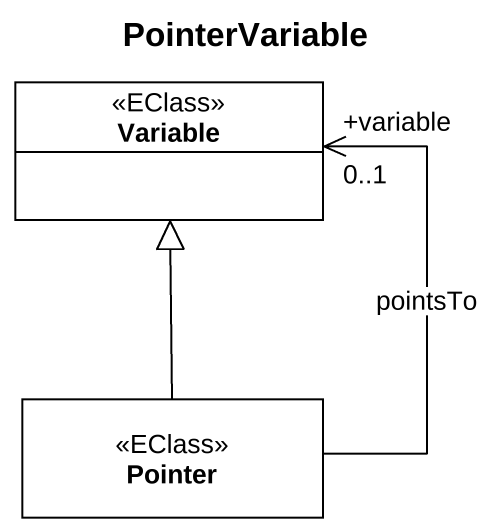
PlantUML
@startuml
title PointerVariable
hide circle
hide empty members
class Variable <<EClass>>
class Pointer <<EClass>>
Pointer -up-|> Variable
Pointer -up-> "+variable\n0..1" Variable : pointsTo
@enduml
